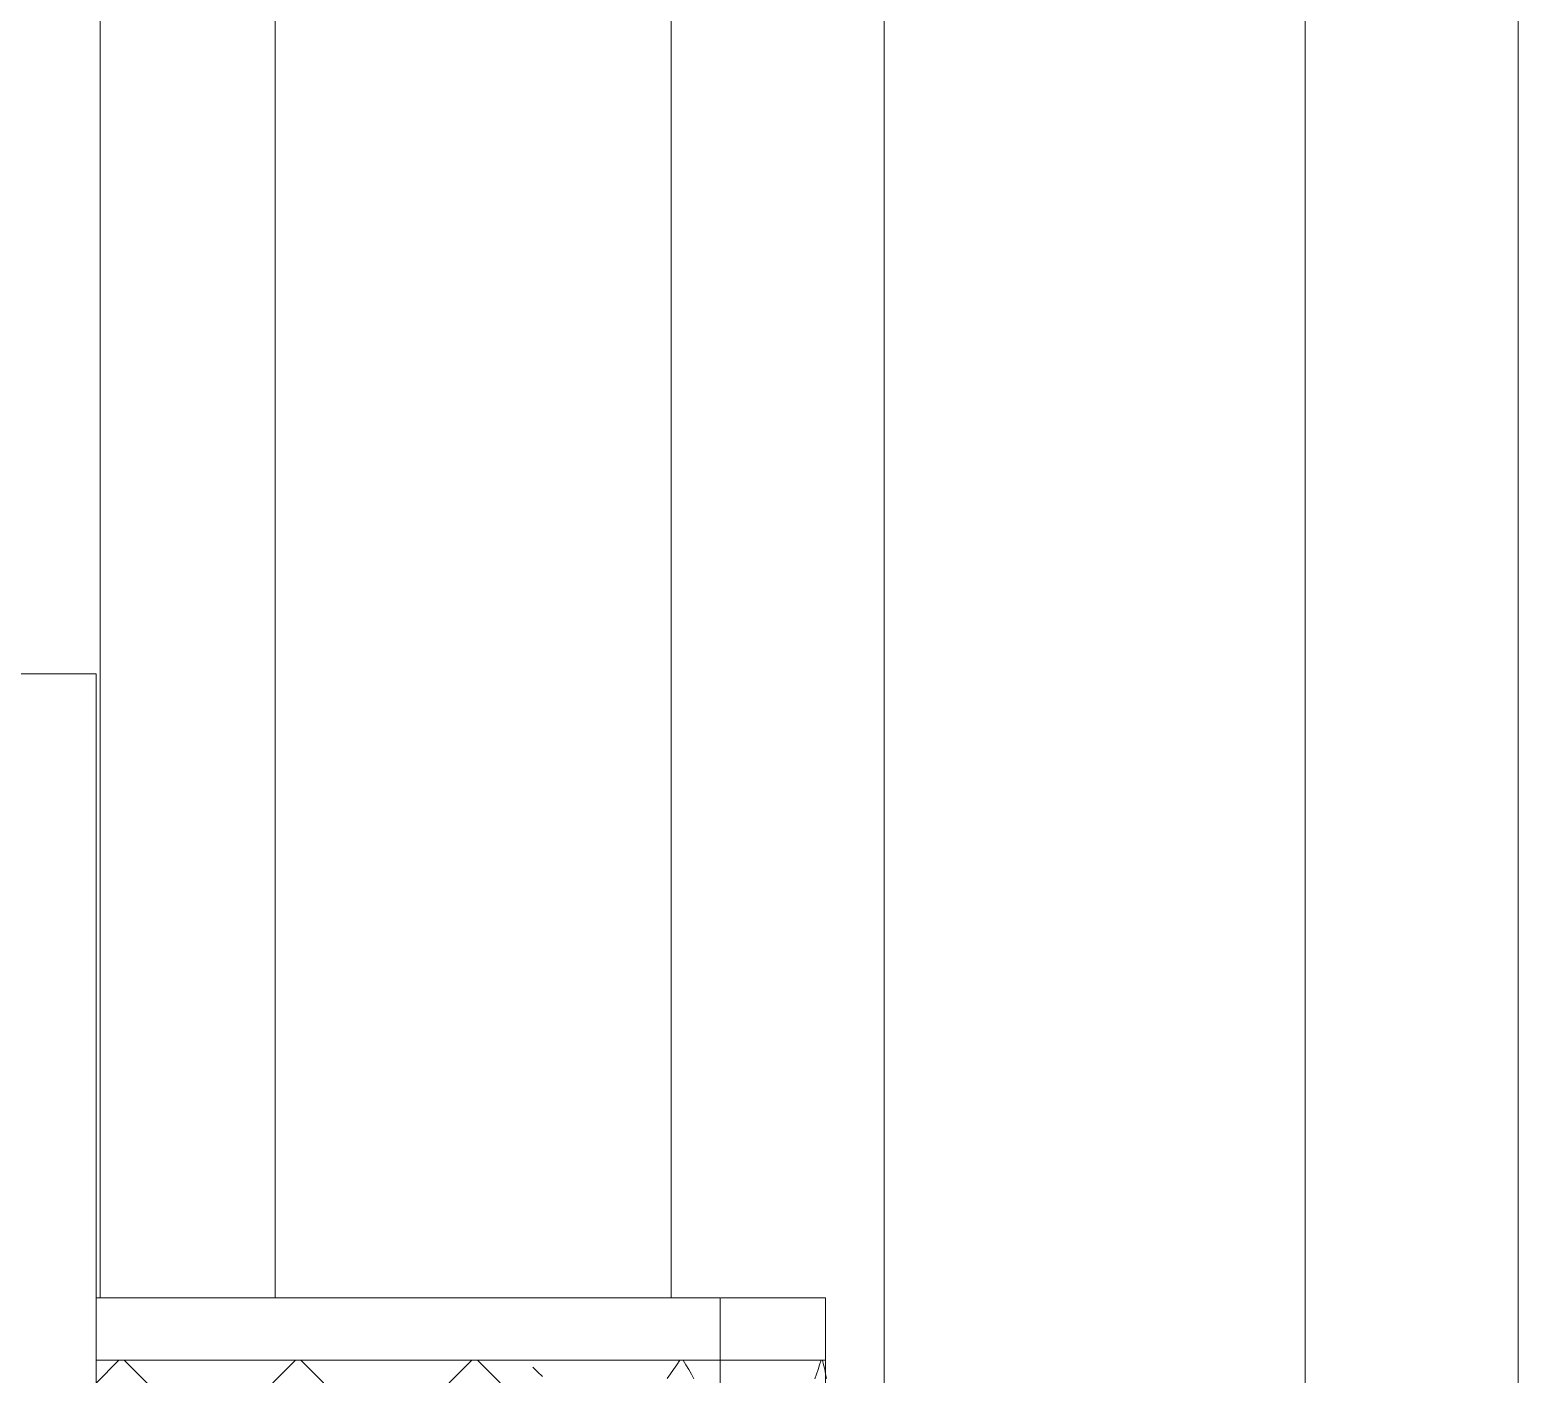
# Model space of a CAD drawing. Header units: millimetres. Extents: x -13140 to 14823, y 100 to 6213.
# Drawn here: x -3838.2 to -3599.7, y 1487.8 to 1703.2 of the extents above; entities that cross this region are included whole.
import ezdxf

# ---------------------------------------------------------------- set-up
doc = ezdxf.new("R2010")
doc.units = ezdxf.units.MM
doc.layers.add('E-LITE-EQPM', color=33, linetype='Continuous', lineweight=9)
doc.layers.add('I-FURN', color=30, linetype='Continuous', lineweight=9)

# ---------------------------------------------------------------- blocks, each defined once
blk = doc.blocks.new('Blks_Decor Maisons du Monde_Cortina de Tecido - Bege-4411411-ELEVAÇÃO 2 SUÍTE')
at = {"layer": 'I-FURN', "color": 55}
for p, q in [((4151.66, 3786), (4151.66, 1211.09)), ((4219.1, 1135.88), (4219.1, 3786)), ((4253.24, 1076.49), (4253.24, 3786)), ((4117.52, 3203.38), (4117.52, 1500)), ((4026.02, 3200), (4026.02, 1500)), ((4054.09, 1500), (4054.09, 3200))]:
    blk.add_line(p, q, dxfattribs=at)
blk = doc.blocks.new('CABECEIRA - CABECEIRA-4354618-ELEVAÇÃO 2 SUÍTE')
at = {"layer": 'I-FURN', "color": 55}
for p in [(3975.38, 1600), (4025.38, 200)]:
    blk.add_line(p, (4025.38, 1600), dxfattribs=at)
blk = doc.blocks.new('FP_37-ELEVAÇÃO 2 SUÍTE')
at = {"layer": 'E-LITE-EQPM'}
for p, q in [((4096.13, 1488.13), (4095.38, 1488.87)), ((4117.41, 1487.81), (4117.92, 1488.54)), ((4117.92, 1488.54), (4118.41, 1489.27)), ((4118.41, 1489.27), (4118.9, 1490)), ((4119.89, 1489.26), (4119.43, 1490)), ((4120.33, 1488.52), (4119.89, 1489.26)), ((4120.76, 1487.78), (4120.33, 1488.52)), ((4125.38, 1260), (4125.38, 1490)), ((4096.88, 1487.39), (4096.13, 1488.13)), ((4116.88, 1487.08), (4117.41, 1487.81)), ((4121.17, 1487.04), (4120.76, 1487.78))]:
    blk.add_line(p, q, dxfattribs=at)
blk = doc.blocks.new('ARANDELA PRAINHA  - ARANDELA PRAINHA -4649114-ELEVAÇÃO 2 SUÍTE')
at = {"layer": 'E-LITE-EQPM'}
h = blk.add_hatch(dxfattribs=at)
h.set_pattern_fill('FP_12', color=256, style=0, pattern_type=2)
h.set_pattern_definition([(45, (4025.38, 1250), (-14.1421, 14.1421), []), (135, (4025.38, 1250), (-14.1421, -14.1421), [])])
h.paths.add_polyline_path([(4025.38, 1260), (4095.38, 1260), (4095.38, 1490), (4025.38, 1490), (4025.38, 1283.66)])
for p, q in [((4025.38, 1500), (4095.38, 1500)), ((4095.38, 1500), (4125.38, 1500)), ((4125.38, 1490), (4125.38, 1500)), ((4025.38, 1490), (4095.38, 1490)), ((4095.38, 1490), (4025.38, 1490)), ((4095.38, 1490), (4125.38, 1490)), ((4125.38, 1490), (4095.38, 1490))]:
    blk.add_line(p, q, dxfattribs=at)
blk.add_blockref('FP_37-ELEVAÇÃO 2 SUÍTE', (0, 0), dxfattribs=at)
blk = doc.blocks.new('FP_38-ELEVAÇÃO 2 SUÍTE')
at = {"layer": 'E-LITE-EQPM'}
for p, q in [((4140.8, 1487.79), (4141.06, 1488.53)), ((4141.06, 1488.53), (4141.31, 1489.26)), ((4141.31, 1489.26), (4141.53, 1490)), ((4141.95, 1489.27), (4141.77, 1490)), ((4142.12, 1488.55), (4141.95, 1489.27)), ((4142.27, 1487.82), (4142.12, 1488.55)), ((4142.26, 1260), (4142.26, 1490)), ((4140.52, 1487.05), (4140.8, 1487.79)), ((4142.41, 1487.1), (4142.27, 1487.82))]:
    blk.add_line(p, q, dxfattribs=at)
blk = doc.blocks.new('ARANDELA PRAINHA  - ARANDELA PRAINHA -4649477-ELEVAÇÃO 2 SUÍTE')
at = {"layer": 'E-LITE-EQPM'}
for p, q in [((4125.46, 1500), (4142.26, 1500)), ((4142.26, 1490), (4142.26, 1500)), ((4125.46, 1490), (4142.26, 1490)), ((4142.26, 1490), (4125.46, 1490))]:
    blk.add_line(p, q, dxfattribs=at)
blk.add_blockref('FP_38-ELEVAÇÃO 2 SUÍTE', (0, 0), dxfattribs=at)

msp = doc.modelspace()

# ---------------------------------------------------------------- block references
at = {"layer": 'E-LITE-EQPM'}
for name in ['ARANDELA PRAINHA  - ARANDELA PRAINHA -4649114-ELEVAÇÃO 2 SUÍTE', 'ARANDELA PRAINHA  - ARANDELA PRAINHA -4649477-ELEVAÇÃO 2 SUÍTE']:
    msp.add_blockref(name, (-7852.941, 0), dxfattribs=at)
at = {"layer": 'I-FURN', "color": 55}
for name in ['Blks_Decor Maisons du Monde_Cortina de Tecido - Bege-4411411-ELEVAÇÃO 2 SUÍTE', 'CABECEIRA - CABECEIRA-4354618-ELEVAÇÃO 2 SUÍTE']:
    msp.add_blockref(name, (-7852.941, 0), dxfattribs=at)

doc.saveas('drawing.dxf')
